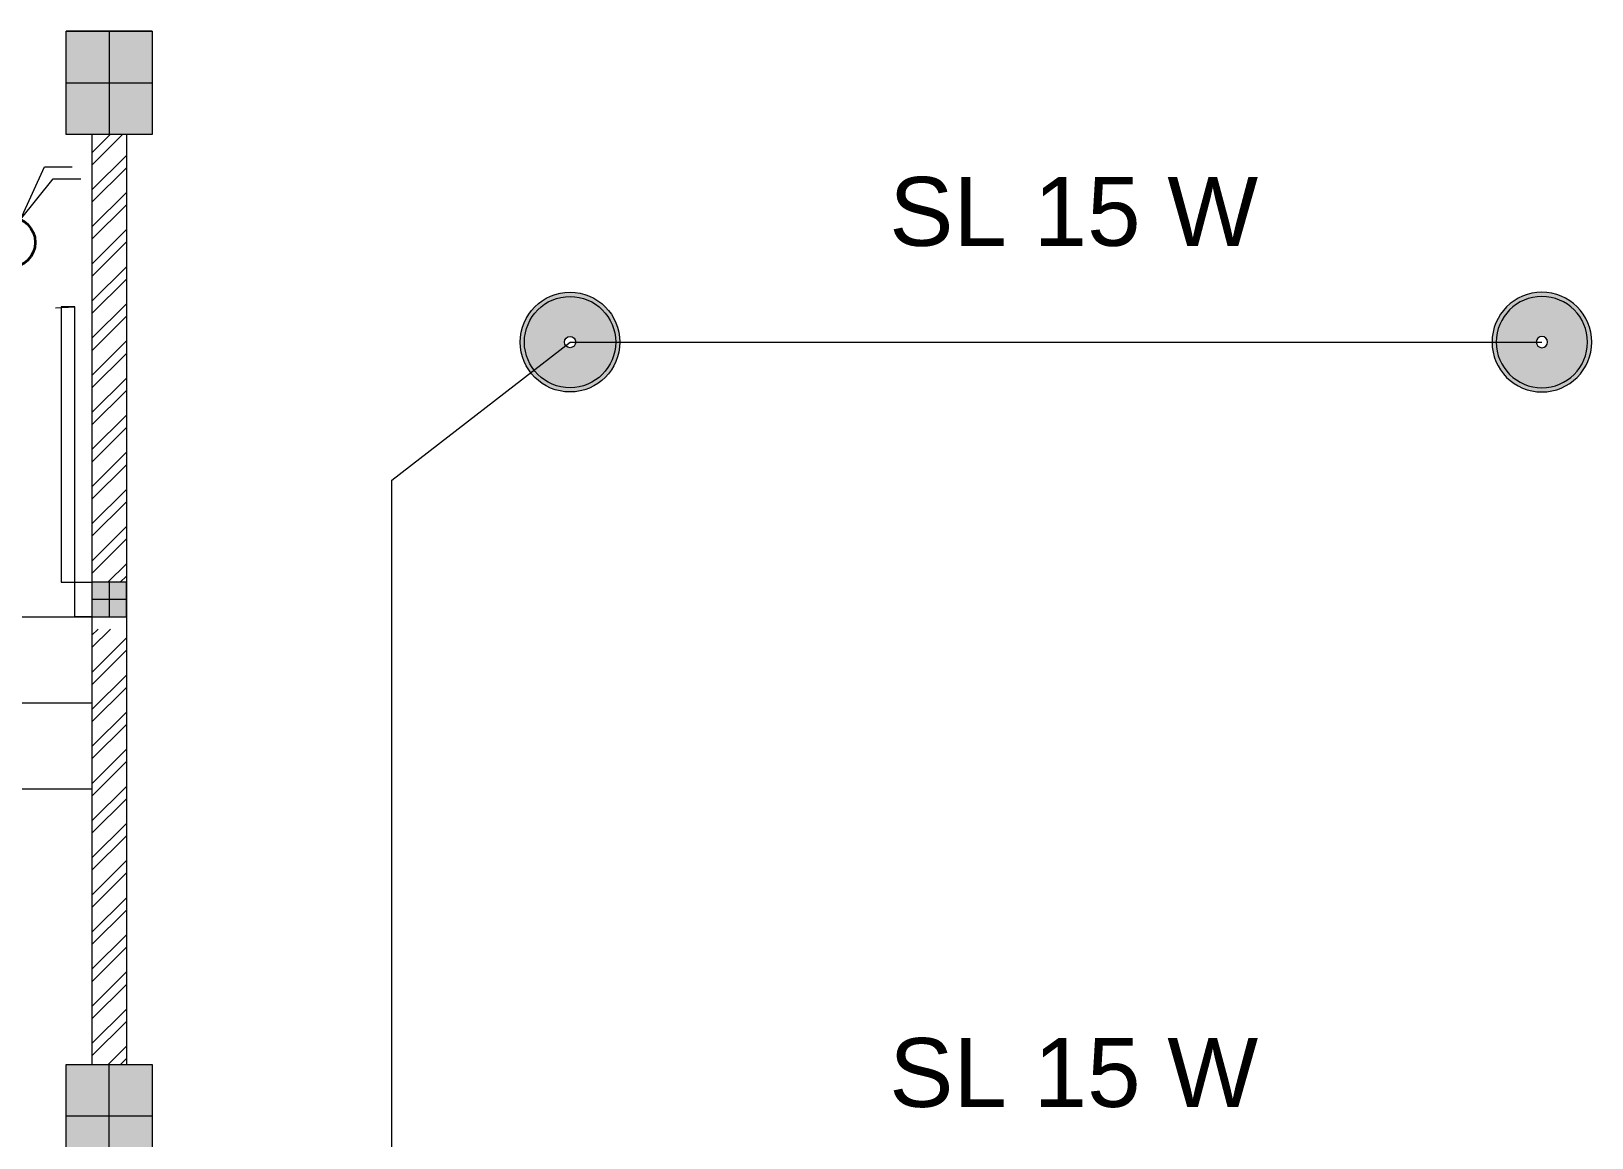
# Model space of a CAD drawing. Header units: millimetres. Extents: x -667 to -468, y -723 to -475.
# Drawn here: x -615.992 to -611.459, y -674.861 to -671.648 of the extents above; entities that cross this region are included whole.
import ezdxf

# ---------------------------------------------------------------- set-up
doc = ezdxf.new("R2010")
doc.units = ezdxf.units.MM
doc.linetypes.add('HIDDEN', pattern=[0.375, 0.25, -0.125])
doc.layers.get('0').update_dxf_attribs({"lineweight": 9})
for name, color, linetype, lineweight in [('BLOCK', 231, 'Continuous', 5), ('COLUMN', 11, 'Continuous', 9), ('dinding', 36, 'Continuous', 9), ('DOOR', 6, 'Continuous', 5), ('HIDDEN', 9, 'HIDDEN', 5), ('NOTASI', 250, 'Continuous', 5)]:
    doc.layers.add(name, color=color, linetype=linetype, lineweight=lineweight)
doc.styles.get("Standard").update_dxf_attribs({"font": 'arial.ttf'})

# ---------------------------------------------------------------- blocks, each defined once
blk = doc.blocks.new('FFFF')
at = {"layer": 'NOTASI', "ltscale": 0.01}
h = blk.add_hatch(color=256, dxfattribs=at)
h.paths.add_polyline_path([(-508.3704, -250.991), (-508.4954, -250.991), (-508.4954, -251.141), (-508.3704, -251.141)])
h.paths.add_polyline_path([(-508.3704, -251.141), (-508.4954, -251.141), (-508.4954, -251.291), (-508.3704, -251.291)])
h.paths.add_polyline_path([(-508.4954, -251.141), (-508.6204, -251.141), (-508.6204, -251.291), (-508.4954, -251.291)])
h.paths.add_polyline_path([(-508.4954, -250.991), (-508.6204, -250.991), (-508.6204, -251.141), (-508.4954, -251.141)])
at = {"ltscale": 0.01}
for p, q in [((-508.3704, -250.991), (-508.6204, -250.991)), ((-508.4954, -250.991), (-508.4954, -251.291)), ((-508.6204, -251.141), (-508.3704, -251.141))]:
    blk.add_line(p, q, dxfattribs=at)
blk.add_lwpolyline([(-508.6204, -250.991), (-508.3704, -250.991), (-508.3704, -251.291), (-508.6204, -251.291)], close=True, dxfattribs=at)
blk = doc.blocks.new('32')
at = {"layer": 'NOTASI'}
h = blk.add_hatch(color=256, dxfattribs=at)
h.paths.add_polyline_path([(2106.8221, 191.4695), (2106.7721, 191.4695), (2106.7721, 191.4195), (2106.8221, 191.4195)])
h.paths.add_polyline_path([(2106.8721, 191.4695), (2106.8221, 191.4695), (2106.8221, 191.4195), (2106.8721, 191.4195)])
h.paths.add_polyline_path([(2106.8721, 191.4195), (2106.8221, 191.4195), (2106.8221, 191.3695), (2106.8721, 191.3695)])
h.paths.add_polyline_path([(2106.8221, 191.4195), (2106.7721, 191.4195), (2106.7721, 191.3695), (2106.8221, 191.3695)])
at = {"layer": 'BLOCK'}
for p, q in [((2106.8221, 191.4695), (2106.8221, 191.3695)), ((2106.7721, 191.4195), (2106.8721, 191.4195))]:
    blk.add_line(p, q, dxfattribs=at)
blk.add_lwpolyline([(2106.8721, 191.4695), (2106.7721, 191.4695), (2106.7721, 191.3695), (2106.8721, 191.3695)], close=True, dxfattribs=at)
blk = doc.blocks.new('*U583')
for points in [[(81023.4, 24533.4), (81023.4, 25333.4), (81063.4, 25333.4), (81063.4, 24533.4)], [(81023.4, 24533.4), (80973.4, 24533.4), (80973.4, 24433.4), (81023.4, 24433.4)], [(81873.4, 24433.4), (81823.4, 24433.4), (81823.4, 24533.4), (81873.4, 24533.4)]]:
    blk.add_lwpolyline(points, close=True)
at = {"layer": 'HIDDEN'}
blk.add_arc((81023.4, 24533.4), 800, 0, 90, dxfattribs=at)
blk = doc.blocks.new('baret bulat')
h = blk.add_hatch(color=256)
h.set_gradient(color1=(2, 121, 4), one_color=1, tint=1, name='SPHERICAL')
h.paths.add_polyline_path([(0.036, 0, 1), (-0.036, 0, 1)], flags=0)
h.paths.add_polyline_path([(-0.321, 0, 1), (0.321, 0, 1)])
h.paths.add_polyline_path([(0.294, 0, -1), (-0.294, 0, -1)], flags=16)
h.paths.add_polyline_path([(0.036, 0, -1), (-0.036, 0, -1)], flags=0)
h = blk.add_hatch(color=256)
h.set_gradient(color1=(251, 236, 121), one_color=1, tint=1, name='SPHERICAL')
h.paths.add_polyline_path([(0.294, 0, 1), (-0.294, 0, 1)])
h.paths.add_polyline_path([(-0.036, 0, -1), (0.036, 0, -1)], flags=16)
for radius in [0.321, 0.294, 0.0363]:
    blk.add_circle((0, 0), radius)
blk = doc.blocks.new('saklar')
at = {"color": 242, "true_color": 0xbb071f}
for p, q in [((0.0501, 0.1102), (0.1655, 0.3642)), ((0.0501, 0.1102), (0.2073, 0.3072)), ((0.1655, 0.3642), (0.3002, 0.3642)), ((0.2073, 0.3072), (0.342, 0.3072))]:
    blk.add_line(p, q, dxfattribs=at)
at = {"color": 242, "lineweight": 35, "true_color": 0xbb071f}
blk.add_circle((0, 0), 0.121, dxfattribs=at)

msp = doc.modelspace()

# ---------------------------------------------------------------- hatches: boundary and pattern name
at = {"layer": 'NOTASI'}
h = msp.add_hatch(dxfattribs=at)
h.set_pattern_fill('ANSI32', color=256, scale=0.008, style=0)
h.set_pattern_definition([(45, (37.383015, -159.11042), (-0.053881537, 0.053881537), []), (45, (37.418936, -159.11042), (-0.053881537, 0.053881537), [])])
h.paths.add_polyline_path([(-615.7153, -673.3842), (-615.8153, -673.3842), (-615.8153, -674.6485), (-615.7153, -674.6485)])
h.paths.add_polyline_path([(-615.7153, -671.9485), (-615.8153, -671.9485), (-615.8153, -673.2485), (-615.7153, -673.2485)])
h.paths.add_polyline_path([(-616.7153, -673.2485), (-618.7153, -673.2485), (-618.7153, -673.3485), (-616.7153, -673.3485)])

# ---------------------------------------------------------------- linework, layer by layer
at = {"color": 1, "linetype": 'ByBlock', "true_color": 0xff1a1a}
for p, q in [((-614.9445, -672.9521), (-614.4267, -672.5511)), ((-614.4267, -672.5511), (-611.6038, -672.5511)), ((-614.9445, -675.1732), (-614.9445, -672.9521))]:
    msp.add_line(p, q, dxfattribs=at)
at = {"layer": 'dinding'}
for p, q in [((-615.8153, -671.9485), (-615.8153, -674.6485)), ((-615.7153, -671.9485), (-615.7153, -674.6485)), ((-616.6653, -673.3485), (-615.8153, -673.3485)), ((-616.7153, -673.5985), (-615.8153, -673.5985)), ((-616.7153, -673.8485), (-615.8153, -673.8485))]:
    msp.add_line(p, q, dxfattribs=at)

# ---------------------------------------------------------------- block references
at = {"xscale": 0.6011865158496799, "yscale": 0.6011865158496799, "zscale": 0.6011865158496799}
msp.add_blockref('saklar', (-616.0529, -672.2615), dxfattribs=at)
at = {"yscale": 0.4508898868872598, "zscale": 0.4508898868872598, "rotation": 180}
for p, xscale in [((-614.4267, -672.5511), 0.4508898868872598), ((-611.6038, -672.5511), -0.4508898868872598)]:
    msp.add_blockref('baret bulat', p, dxfattribs=dict(at, xscale=xscale))
at = {"layer": 'COLUMN'}
msp.add_blockref('FFFF', (-107.2699, -420.6575), dxfattribs=at)
for name, p, rotation in [('32', (-807.1848, 1433.5236), 270), ('FFFF', (-1124.2607, -925.9395), 180)]:
    msp.add_blockref(name, p, dxfattribs=dict(at, rotation=rotation))
at = {"layer": 'DOOR', "xscale": -0.0009999999999763531, "yscale": 0.0009999999999763531, "zscale": 0.0009999999999763531}
msp.add_blockref('*U583', (-534.8419, -697.7819), dxfattribs=at)

# ---------------------------------------------------------------- texts
at = {"color": 1, "linetype": 'ByBlock', "true_color": 0xff1a1a, "char_height": 0.2, "attachment_point": 1}
for insert in [(-613.4995, -672.0716), (-613.4995, -674.5716)]:
    msp.add_mtext_dynamic_manual_height_columns('{\\C256;SL 15 W}', width=1.666801, gutter_width=12.5, heights=[0], dxfattribs=dict(at, insert=insert))

doc.saveas('drawing.dxf')
